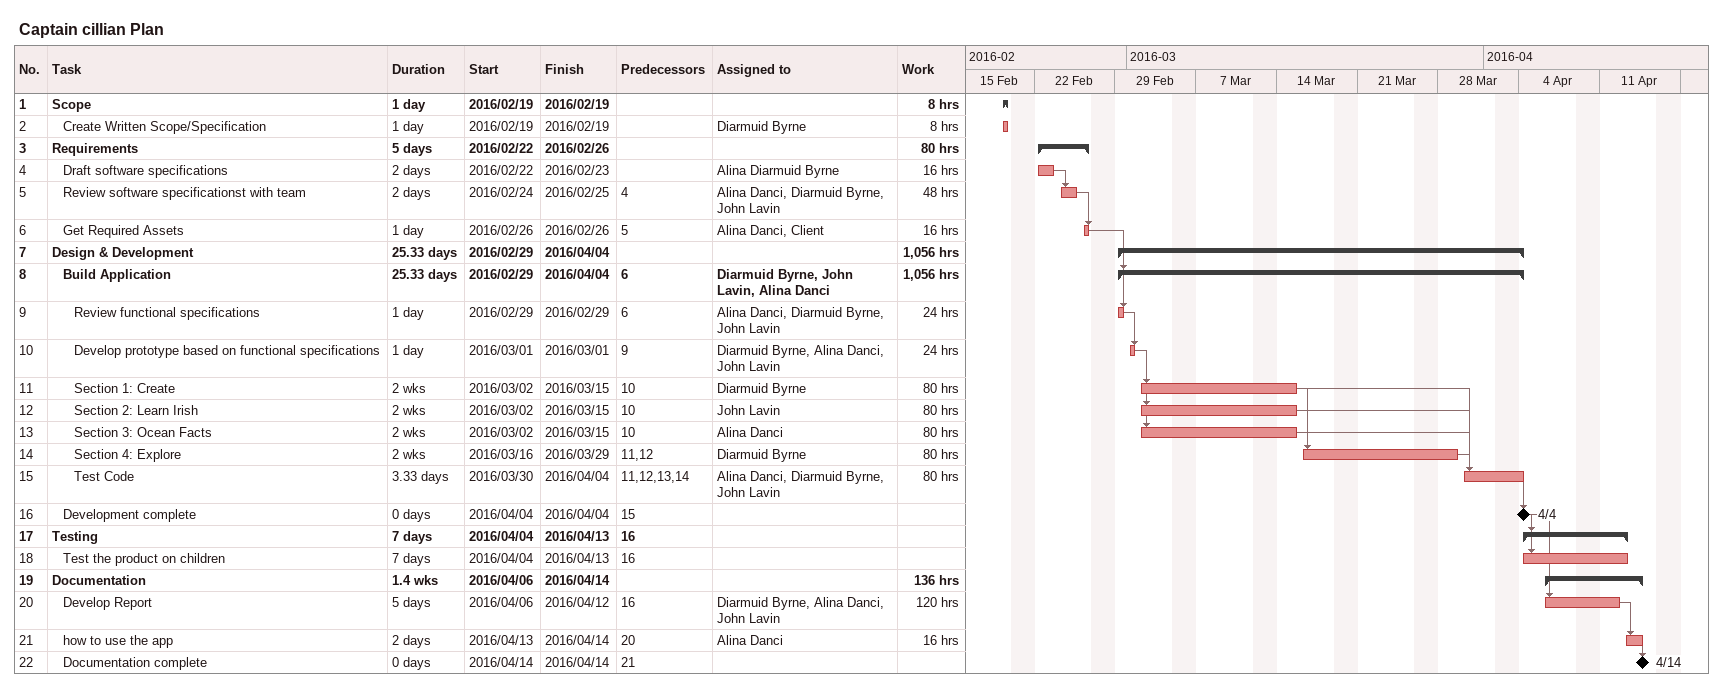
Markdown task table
Captain cillian Plan

| ID | Level | Task | Duration | Start | Finish | Predecessors | Resources | Work (h) |
|---|---|---|---|---|---|---|---|---|
| 1 | 1 | **Scope** | 1d | 2016-02-19 | 2016-02-19 |  |  | 8 |
| 2 | 2 | Create Written Scope/Specification | 1d | 2016-02-19 | 2016-02-19 |  | Diarmuid Byrne | 8 |
| 3 | 1 | **Requirements** | 5d | 2016-02-22 | 2016-02-26 |  |  | 80 |
| 4 | 2 | Draft software specifications | 2d | 2016-02-22 | 2016-02-23 |  | Alina Diarmuid Byrne | 16 |
| 5 | 2 | Review software specificationst with team | 2d | 2016-02-24 | 2016-02-25 | 4 | Alina Danci, Diarmuid Byrne, John Lavin | 48 |
| 6 | 2 | Get Required Assets | 1d | 2016-02-26 | 2016-02-26 | 5 | Alina Danci, Client | 16 |
| 7 | 1 | **Design & Development** | 25.33d | 2016-02-29 | 2016-04-04 |  |  | 1056 |
| 8 | 2 | **Build Application** | 25.33d | 2016-02-29 | 2016-04-04 | 6 | Diarmuid Byrne, John Lavin, Alina Danci | 1056 |
| 9 | 3 | Review functional specifications | 1d | 2016-02-29 | 2016-02-29 | 6 | Alina Danci, Diarmuid Byrne, John Lavin | 24 |
| 10 | 3 | Develop prototype based on functional specifications | 1d | 2016-03-01 | 2016-03-01 | 9 | Diarmuid Byrne, Alina Danci, John Lavin | 24 |
| 11 | 3 | Section 1: Create | 2w | 2016-03-02 | 2016-03-15 | 10 | Diarmuid Byrne | 80 |
| 12 | 3 | Section 2: Learn Irish | 2w | 2016-03-02 | 2016-03-15 | 10 | John Lavin | 80 |
| 13 | 3 | Section 3: Ocean Facts | 2w | 2016-03-02 | 2016-03-15 | 10 | Alina Danci | 80 |
| 14 | 3 | Section 4: Explore | 2w | 2016-03-16 | 2016-03-29 | 11, 12 | Diarmuid Byrne | 80 |
| 15 | 3 | Test Code | 3.33d | 2016-03-30 | 2016-04-04 | 11, 12, 13, 14 | Alina Danci, Diarmuid Byrne, John Lavin | 80 |
| 16 | 2 | Development complete | 0d | 2016-04-04 | 2016-04-04 | 15 |  |  |
| 17 | 1 | **Testing** | 7d | 2016-04-04 | 2016-04-13 | 16 |  |  |
| 18 | 2 | Test the product on children | 7d | 2016-04-04 | 2016-04-13 | 16 |  |  |
| 19 | 1 | **Documentation** | 1.4w | 2016-04-06 | 2016-04-14 |  |  | 136 |
| 20 | 2 | Develop Report | 5d | 2016-04-06 | 2016-04-12 | 16 | Diarmuid Byrne, Alina Danci, John Lavin | 120 |
| 21 | 2 | how to use the app | 2d | 2016-04-13 | 2016-04-14 | 20 | Alina Danci | 16 |
| 22 | 2 | Documentation complete | 0d | 2016-04-14 | 2016-04-14 | 21 |  |  |
